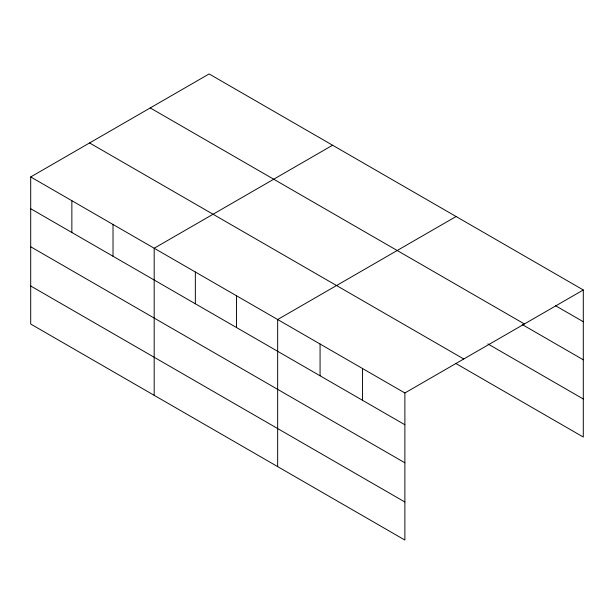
<?xml version="1.0" encoding="UTF-8"?>
<svg xmlns="http://www.w3.org/2000/svg" width="614" height="614" viewBox="0 0 614 614"><rect width="100%" height="100%" fill="white"/><g stroke="black" fill="none" stroke-linecap="round" stroke-linejoin="round"><path stroke-width="0.92" d="M404.879 462.802L404.879 392.975L30.7 176.947L30.7 324.031L404.879 540.059L404.879 462.802L30.7 246.774M30.7 176.947L209.121 73.941L583.3 289.969L583.3 437.053L456.079 363.603M332.596 145.226L154.183 248.24L154.183 395.324M456.079 216.519L277.658 319.526L277.658 466.609M404.879 392.975L583.3 289.969M555.57 305.734L583.3 321.744M150.238 107.934L524.425 323.962M522.138 324.484L583.3 359.796M487.884 343.909L583.3 399M89.575 142.955L463.762 358.983M30.7 208.722L404.879 424.75M30.7 285.978L404.879 502.006M362.475 368.492L362.475 400.267M320.071 344.009L320.071 375.783M236.497 295.764L236.497 327.538M195.344 272.002L195.344 303.769M113.022 224.471L113.022 256.245M71.861 200.709L71.861 232.483"/></g></svg>
